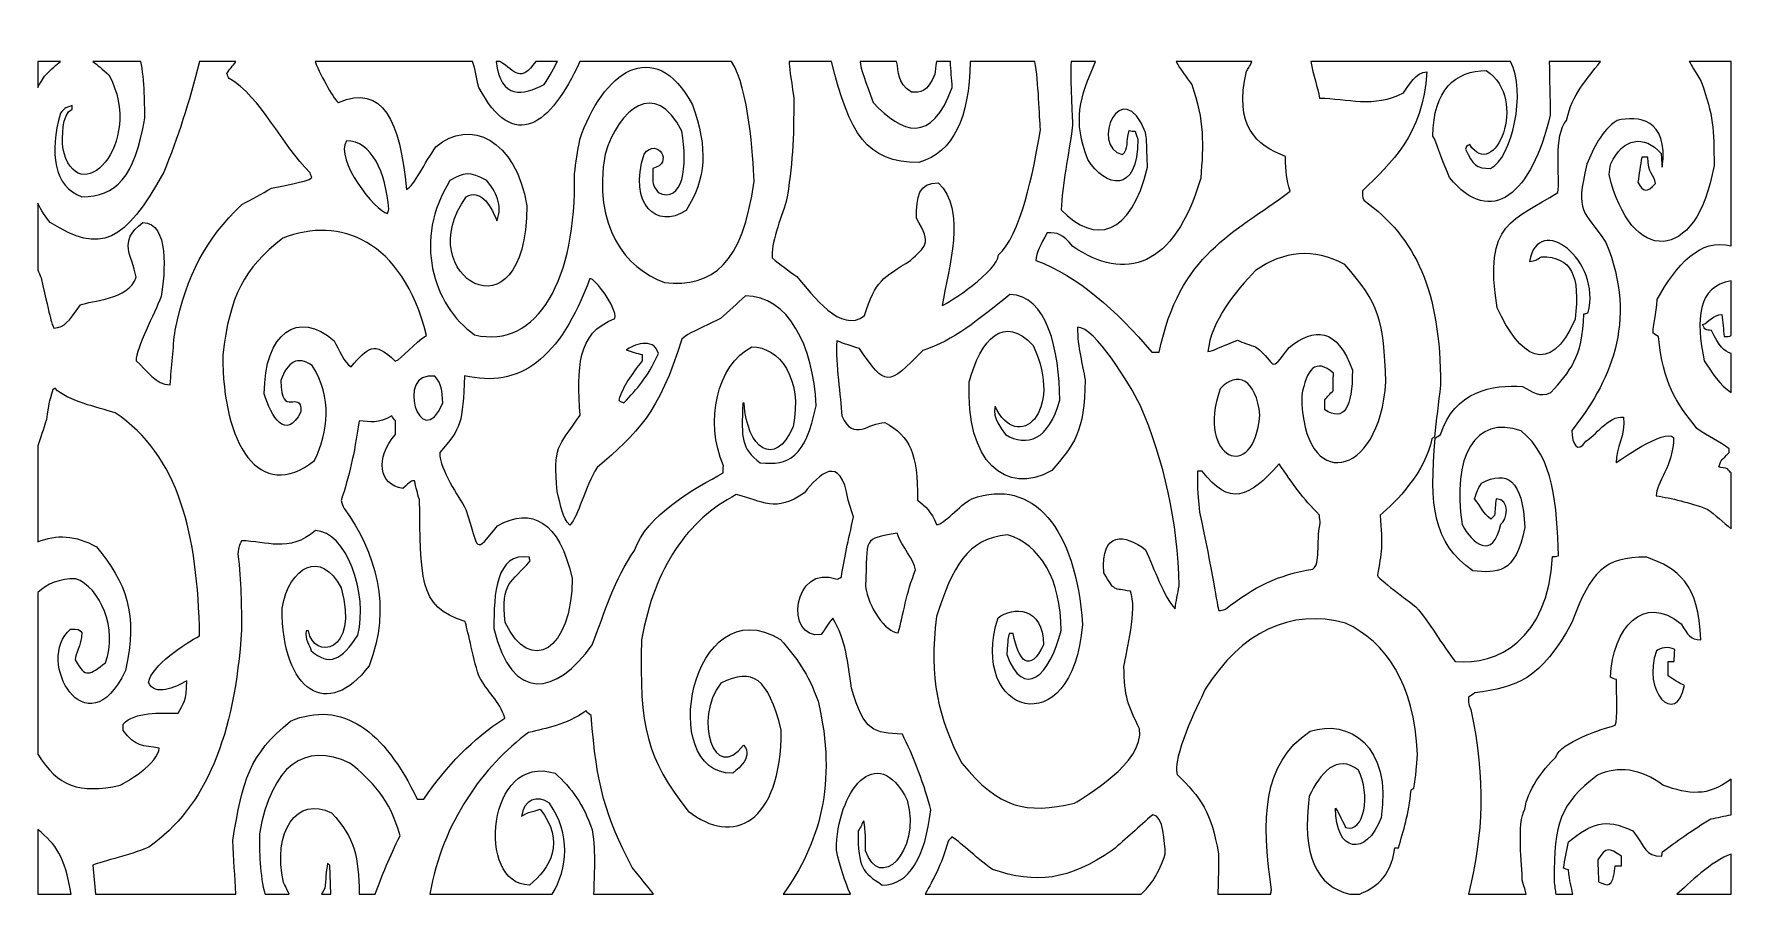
# Model space of a CAD drawing. Header units: millimetres. Extents: x -1205 to 1200, y -590 to 629.
import ezdxf

# ---------------------------------------------------------------- set-up
doc = ezdxf.new("R2010")
doc.units = ezdxf.units.MM
doc.header["$MEASUREMENT"] = 0
doc.layers.add('Layer 1', color=7, linetype='Continuous')

msp = doc.modelspace()

# ---------------------------------------------------------------- linework, layer by layer
at = {"layer": 'Layer 1', "color": 250, "lineweight": 20}
for points, knots in [([(-184.7216, 420.457), (-200.8033, 302.1353), (-243.1518, 269.7884), (-311.7673, 276.5982), (-366.9812, 297.0279), (-413.6181, 355.763), (-395.9282, 458.7625), (-376.094, 522.6052), (-325.1686, 566.8694), (-287.1086, 491.1095), (-278.5316, 441.7379), (-284.9644, 387.2588), (-320.8801, 404.2835), (-329.4571, 417.9033), (-328.3849, 412.7958), (-328.3849, 438.3328), (-297.8297, 445.1428), (-321.4162, 483.4483), (-340.7143, 458.7625), (-363.2287, 387.2588), (-322.4884, 351.5069), (-281.2119, 378.7464), (-252.8009, 423.8618), (-249.5846, 466.4236), (-272.099, 528.5639), (-326.2407, 629.0094), (-400.2167, 573.6793), (-431.8439, 479.1921), (-434.5242, 463.0187), (-437.2045, 446.8452), (-439.3488, 430.6717), (-435.5964, 282.5568), (-491.3463, 181.26), (-580.8679, 202.5409), (-640.3701, 245.1026), (-668.2451, 337.8872), (-615.7115, 421.3082), (-596.4135, 432.3742), (-587.8365, 434.928), (-563.7141, 421.3082), (-551.3847, 406.8372), (-540.1275, 385.5563), (-549.2405, 364.2755), (-559.9616, 390.6637), (-573.3631, 408.5397), (-592.6611, 398.3248), (-674.1418, 287.6644), (-506.892, 185.5162), (-506.892, 385.5563), (-521.9015, 479.1921), (-587.8365, 510.6878), (-635.5456, 468.9774), (-651.6275, 446.8452), (-666.637, 413.6471), (-677.3581, 408.5397), (-686.4712, 506.4316), (-710.5936, 558.357), (-773.8484, 531.9687), (-779.0068, 533.859), (-797.6731, 567.4617), (-807.025, 589.9734), (-807.025, 589.9734), (-583.6983, 589.9734), (-583.6983, 589.9734), (-579.9682, 579.5401), (-578.0558, 566.1629), (-574.9712, 553.2496), (-525.1202, 460.3564), (-473.34, 498.5465), (-431.5369, 589.9734), (-431.5369, 589.9734), (-216.5048, 589.9734), (-216.5048, 589.9734), (-191.9359, 551.0586), (-186.4949, 456.3595), (-184.7216, 420.457)], [0, 0, 0, 0, 0.04, 0.04, 0.04, 0.08, 0.08, 0.08, 0.12, 0.12, 0.12, 0.16, 0.16, 0.16, 0.2, 0.2, 0.2, 0.24, 0.24, 0.24, 0.28, 0.28, 0.28, 0.32, 0.32, 0.32, 0.36, 0.36, 0.36, 0.4, 0.4, 0.4, 0.44, 0.44, 0.44, 0.48, 0.48, 0.48, 0.52, 0.52, 0.52, 0.56, 0.56, 0.56, 0.6, 0.6, 0.6, 0.64, 0.64, 0.64, 0.68, 0.68, 0.68, 0.72, 0.72, 0.72, 0.76, 0.76, 0.76, 0.8, 0.8, 0.8, 0.84, 0.84, 0.84, 0.88, 0.88, 0.88, 0.92, 0.92, 0.92, 0.96, 0.96, 0.96, 1, 1, 1, 1]), ([(-811.3724, 425.5644), (-816.7329, 421.3082), (-816.7329, 421.3082), (-868.7305, 410.2421), (-882.668, 402.5811), (-896.6055, 394.9199), (-910.543, 387.2588), (-963.0766, 337.036), (-987.7351, 288.5156), (-1005.4251, 209.3507), (-1008.1054, 182.9624), (-1010.2495, 157.4253), (-1012.3937, 131.8884), (-1032.7639, 131.8884), (-1044.5572, 151.4668), (-1060.6389, 165.9377), (-1060.6389, 183.8137), (-1034.3721, 232.3341), (-1025.2591, 257.0199), (-1019.3626, 289.3668), (-1013.466, 361.7217), (-1050.99, 361.7217), (-1087.9778, 333.631), (-1065.4634, 315.7551), (-1060.6389, 284.2594), (-1070.8241, 251.9125), (-1124.4298, 251.0612), (-1139.4393, 245.1026), (-1158.2013, 219.5656), (-1160.3455, 214.4581), (-1176.9634, 211.9044), (-1180.7157, 219.5656), (-1180.7157, 219.5656), (-1195.1893, 283.4081), (-1196.741, 287.1042), (-1198.3636, 290.8126), (-1200.05, 294.517), (-1200.05, 294.517), (-1200.05, 389.2351), (-1200.05, 389.2351), (-1195.0529, 379.0705), (-1189.1188, 369.78), (-1182.3239, 361.7217), (-1110.4922, 316.6063), (-1076.7206, 332.7798), (-1021.5068, 433.2254), (-1000.9781, 481.7259), (-986.0615, 530.9701), (-970.6413, 589.9734), (-970.6413, 589.9734), (-919.0094, 589.9734), (-919.0094, 589.9734), (-924.0356, 583.6233), (-928.4218, 578.4865), (-931.9852, 572.828), (-930.9131, 570.2743), (-929.841, 567.7206), (-928.7689, 566.0181), (-883.2041, 539.6299), (-854.257, 471.5311), (-814.0526, 432.3742), (-813.5166, 429.8205), (-812.4445, 427.2668), (-811.3724, 425.5644)], [0, 0, 0, 0, 0.047619048, 0.047619048, 0.047619048, 0.095238095, 0.095238095, 0.095238095, 0.142857143, 0.142857143, 0.142857143, 0.19047619, 0.19047619, 0.19047619, 0.238095238, 0.238095238, 0.238095238, 0.285714286, 0.285714286, 0.285714286, 0.333333333, 0.333333333, 0.333333333, 0.380952381, 0.380952381, 0.380952381, 0.428571429, 0.428571429, 0.428571429, 0.476190476, 0.476190476, 0.476190476, 0.523809524, 0.523809524, 0.523809524, 0.571428571, 0.571428571, 0.571428571, 0.619047619, 0.619047619, 0.619047619, 0.666666667, 0.666666667, 0.666666667, 0.714285714, 0.714285714, 0.714285714, 0.761904762, 0.761904762, 0.761904762, 0.80952381, 0.80952381, 0.80952381, 0.857142857, 0.857142857, 0.857142857, 0.904761905, 0.904761905, 0.904761905, 0.952380952, 0.952380952, 0.952380952, 1, 1, 1, 1]), ([(-1167.6451, 589.9734), (-1173.6176, 585.3264), (-1180.4564, 579.0674), (-1188.7565, 571.1255), (-1192.9953, 565.3561), (-1196.7534, 559.2618), (-1200.05, 552.914), (-1200.05, 552.914), (-1200.05, 589.9734), (-1200.05, 589.9734), (-1200.05, 589.9734), (-1167.6451, 589.9734), (-1167.6451, 589.9734)], [0, 0, 0, 0, 0.25, 0.25, 0.25, 0.5, 0.5, 0.5, 0.75, 0.75, 0.75, 1, 1, 1, 1]), ([(-1053.9367, 589.9734), (-1048.3097, 566.5281), (-1048.3097, 521.8097), (-1048.3097, 509.8366), (-1062.2471, 424.7131), (-1089.586, 398.3248), (-1137.2951, 398.3248), (-1176.9634, 411.9447), (-1183.9321, 460.465), (-1167.8504, 516.6465), (-1162.4897, 523.4564), (-1162.4897, 523.4564), (-1151.2326, 527.7126), (-1151.2326, 526.0101), (-1151.2326, 524.3076), (-1151.2326, 522.6052), (-1166.7783, 514.9439), (-1164.634, 481.7459), (-1164.634, 468.1261), (-1144.7999, 373.6391), (-1046.1654, 472.3822), (-1099.2351, 571.1255), (-1108.2068, 578.9611), (-1115.5088, 585.2629), (-1121.8361, 589.9734), (-1121.8361, 589.9734), (-1053.9367, 589.9734), (-1053.9367, 589.9734)], [0, 0, 0, 0, 0.111111111, 0.111111111, 0.111111111, 0.222222222, 0.222222222, 0.222222222, 0.333333333, 0.333333333, 0.333333333, 0.444444444, 0.444444444, 0.444444444, 0.555555556, 0.555555556, 0.555555556, 0.666666667, 0.666666667, 0.666666667, 0.777777778, 0.777777778, 0.777777778, 0.888888889, 0.888888889, 0.888888889, 1, 1, 1, 1]), ([(-463.4927, 589.9734), (-467.2367, 583.2685), (-474.0409, 568.4607), (-482.2332, 557.5058), (-512.1968, 541.6456), (-543.7031, 535.6167), (-550.4732, 589.9734), (-550.4732, 589.9734), (-545.1297, 589.9734), (-545.1297, 589.9734), (-521.6177, 575.415), (-516.5275, 559.3326), (-494.057, 589.9734), (-494.057, 589.9734), (-463.4927, 589.9734), (-463.4927, 589.9734)], [0, 0, 0, 0, 0.2, 0.2, 0.2, 0.4, 0.4, 0.4, 0.6, 0.6, 0.6, 0.8, 0.8, 0.8, 1, 1, 1, 1]), ([(221.0734, 493.6632), (211.4245, 433.2254), (192.6625, 342.1433), (161.5712, 315.7551), (161.5712, 293.623), (90.8117, 246.805), (81.6987, 244.2513), (90.8117, 295.3255), (117.0785, 381.3001), (76.3382, 417.9033), (48.4632, 417.9033), (45.2469, 399.176), (45.2469, 367.6804), (68.8334, 330.2261), (56.504, 327.6724), (37.2059, 308.0939), (-1.9262, 283.4081), (-12.6475, 280.0032), (-28.1931, 229.7804), (-61.9646, 203.392), (-101.0968, 258.7224), (-124.1472, 285.1105), (-135.9405, 293.623), (-147.7337, 302.1353), (-158.9909, 311.4989), (-161.6712, 330.2261), (-146.6617, 367.6804), (-139.1569, 391.515), (-130.0438, 440.8866), (-128.4357, 480.8946), (-128.4357, 538.7786), (-133.1262, 570.8638), (-134.6595, 581.3529), (-135.1608, 589.9734), (-135.1608, 589.9734), (-74.9286, 589.9734), (-74.9286, 589.9734), (-49.6051, 487.1593), (-25.6881, 446.8452), (48.9992, 446.8452), (98.468, 462.2321), (119.7944, 509.2104), (121.7518, 589.9734), (121.7518, 589.9734), (213.2625, 589.9734), (213.2625, 589.9734), (218.4331, 561.2579), (219.7539, 511.1264), (221.0734, 493.6632)], [0, 0, 0, 0, 0.0625, 0.0625, 0.0625, 0.125, 0.125, 0.125, 0.1875, 0.1875, 0.1875, 0.25, 0.25, 0.25, 0.3125, 0.3125, 0.3125, 0.375, 0.375, 0.375, 0.4375, 0.4375, 0.4375, 0.5, 0.5, 0.5, 0.5625, 0.5625, 0.5625, 0.625, 0.625, 0.625, 0.6875, 0.6875, 0.6875, 0.75, 0.75, 0.75, 0.8125, 0.8125, 0.8125, 0.875, 0.875, 0.875, 0.9375, 0.9375, 0.9375, 1, 1, 1, 1]), ([(96.1723, 553.2496), (66.6891, 472.3822), (24.8766, 487.7045), (-15.8637, 531.9687), (-26.5045, 560.8347), (-33.7463, 578.9204), (-34.4564, 589.9734), (-34.4564, 589.9734), (17.2384, 589.9734), (17.2384, 589.9734), (20.9358, 574.1603), (17.3136, 560.8004), (38.2781, 546.4397), (51.1435, 546.4397), (60.7925, 545.5884), (71.5136, 571.9767), (71.8682, 575.918), (72.3992, 583.1175), (73.5903, 589.9734), (73.5903, 589.9734), (93.4881, 589.9734), (93.4881, 589.9734), (94.3829, 577.4024), (95.2775, 565.3259), (96.1723, 553.2496)], [0, 0, 0, 0, 0.125, 0.125, 0.125, 0.25, 0.25, 0.25, 0.375, 0.375, 0.375, 0.5, 0.5, 0.5, 0.625, 0.625, 0.625, 0.75, 0.75, 0.75, 0.875, 0.875, 0.875, 1, 1, 1, 1]), ([(574.8712, 405.986), (494.4626, 345.5483), (418.3425, 317.4575), (389.3954, 177.855), (385.6431, 177.855), (382.4268, 177.855), (379.2103, 177.855), (328.2849, 238.2927), (274.6793, 285.1105), (214.6409, 308.0939), (215.7129, 319.1599), (221.0734, 330.2261), (230.7226, 347.2507), (245.7321, 347.2507), (251.6289, 346.3995), (267.1745, 327.6724), (341.1503, 277.4495), (410.8377, 297.0279), (448.3618, 424.7131), (452.1141, 472.3822), (453.7223, 505.5805), (435.4964, 557.5058), (427.511, 568.3746), (419.5265, 578.3872), (413.4545, 589.9734), (413.4545, 589.9734), (520.6094, 589.9734), (520.6094, 589.9734), (518.0875, 583.2811), (514.9124, 578.9129), (513.2247, 576.233), (494.9987, 497.9193), (527.1621, 471.5311), (568.4386, 455.3576), (568.4386, 431.523), (570.0466, 423.8618), (574.8712, 405.986)], [0, 0, 0, 0, 0.083333333, 0.083333333, 0.083333333, 0.166666667, 0.166666667, 0.166666667, 0.25, 0.25, 0.25, 0.333333333, 0.333333333, 0.333333333, 0.416666667, 0.416666667, 0.416666667, 0.5, 0.5, 0.5, 0.583333333, 0.583333333, 0.583333333, 0.666666667, 0.666666667, 0.666666667, 0.75, 0.75, 0.75, 0.833333333, 0.833333333, 0.833333333, 0.916666667, 0.916666667, 0.916666667, 1, 1, 1, 1]), ([(372.7778, 440.0353), (349.7272, 342.1433), (297.7297, 330.2261), (250.5566, 379.5977), (251.6289, 414.4984), (261.2778, 457.0601), (266.6384, 499.6218), (266.6384, 511.7959), (262.9166, 562.121), (264.6136, 589.9734), (264.6136, 589.9734), (299.3314, 589.9734), (299.3314, 589.9734), (276.4785, 538.3867), (266.9233, 506.5755), (288.0807, 451.1015), (312.7393, 411.9447), (359.3763, 400.0273), (359.3763, 480.0435), (357.7681, 483.4483), (356.6959, 486.8533), (355.6238, 491.1095), (352.4076, 491.1095), (349.7272, 491.1095), (347.047, 491.9607), (341.6864, 475.7872), (347.047, 466.4236), (337.398, 457.9113), (289.6889, 469.8285), (336.8619, 574.5304), (370.0974, 489.407), (371.7055, 480.0435), (371.7055, 480.0435), (372.7778, 440.0353)], [0, 0, 0, 0, 0.090909091, 0.090909091, 0.090909091, 0.181818182, 0.181818182, 0.181818182, 0.272727273, 0.272727273, 0.272727273, 0.363636364, 0.363636364, 0.363636364, 0.454545455, 0.454545455, 0.454545455, 0.545454545, 0.545454545, 0.545454545, 0.636363636, 0.636363636, 0.636363636, 0.727272727, 0.727272727, 0.727272727, 0.818181818, 0.818181818, 0.818181818, 0.909090909, 0.909090909, 0.909090909, 1, 1, 1, 1]), ([(1014.9309, 589.9734), (993.5715, 561.5519), (975.5381, 545.4526), (966.7289, 506.4316), (947.967, 486.8533), (958.1521, 423.8618), (954.3996, 404.2835), (893.2891, 365.1267), (847.7243, 362.5729), (868.6305, 240.8464), (899.7217, 171.8964), (942.6064, 141.2519), (979.0582, 224.673), (986.027, 286.8132), (974.2337, 313.2014), (931.3492, 313.2014), (923.3083, 308.0939), (923.3083, 308.0939), (914.1953, 306.3915), (927.0607, 377.8953), (1017.1183, 308.0939), (997.2841, 234.0365), (995.1399, 233.1853), (992.9958, 232.3341), (991.3876, 232.3341), (989.2433, 168.4915), (971.5534, 151.4668), (944.7505, 120.8222), (927.5969, 113.1612), (919.0198, 121.6735), (904.5463, 129.3346), (862.1978, 132.7396), (807.5201, 122.5248), (788.2219, 61.2359), (785.5417, 59.5334), (782.8614, 57.831), (780.7171, 56.1285), (772.1403, -40.0611), (777.5008, -91.9863), (833.7868, -131.9944), (868.0944, -134.548), (893.8251, -138.8044), (907.7627, -70.7056), (904.5463, -1.7555), (882.568, 11.013), (846.1161, -7.7141), (840.2195, -17.929), (840.2195, -17.929), (836.4671, -29.8462), (845.5801, -40.9124), (848.2604, -50.2758), (859.5175, -58.7882), (861.1257, -57.0857), (862.7339, -55.3832), (864.8782, -53.6808), (865.4142, -46.0197), (865.9503, -38.3586), (867.0223, -29.8462), (887.9286, -29.8462), (882.568, -61.342), (873.455, -65.5982), (862.7339, -118.3747), (832.7147, -92.8376), (818.7772, -66.4494), (803.7675, 28.889), (837.0032, 90.1778), (902.4022, 66.3433), (949.0391, 29.7402), (952.7915, -39.2098), (955.4718, -110.7136), (952.2553, -111.5649), (949.5751, -111.5649), (946.8948, -111.5649), (940.4622, -230.7377), (868.6305, -265.6383), (809.1281, -260.5309), (790.3661, -236.6963), (772.6763, -205.2007), (753.3782, -183.0685), (700.3086, -142.2093), (700.3086, -142.2093), (698.7004, -137.9531), (704.597, -106.4574), (706.7413, -96.2425), (702.4528, -52.8295), (724.4312, -35.8049), (767.8518, 10.1617), (775.8926, 55.2772), (776.9648, 56.1285), (778.0369, 56.9797), (779.6451, 57.831), (782.3253, 81.6655), (785.0056, 106.3514), (788.2219, 131.0371), (788.2219, 264.681), (753.3782, 340.4409), (679.4024, 393.2174), (677.2581, 399.176), (677.2581, 399.176), (677.7941, 406.8372), (717.9984, 446.8452), (763.0272, 484.2996), (768.9238, 575.3817), (752.8422, 575.3817), (743.7291, 555.8033), (735.6883, 545.5884), (693.3398, 523.4564), (655.8157, 537.9273), (616.6836, 537.9273), (613.7929, 553.0096), (608.0399, 570.6179), (604.3244, 589.9734), (604.3244, 589.9734), (887.4646, 589.9734), (887.4646, 589.9734), (910.3167, 547.7815), (889.3539, 452.3126), (858.9814, 438.3328), (839.1473, 438.3328), (833.7868, 443.4404), (823.6017, 465.5724), (824.6739, 469.8285), (824.6739, 469.8285), (829.4984, 472.3822), (863.806, 417.9033), (914.7313, 536.2249), (853.0848, 577.0841), (809.6642, 577.0841), (777.5008, 549.8446), (777.5008, 484.2996), (782.8614, 474.9359), (786.6137, 458.7625), (801.0873, 425.5644), (860.0537, 352.3582), (917.9478, 403.4323), (943.6785, 514.0928), (943.2312, 538.9583), (942.7837, 564.4168), (942.3362, 589.9734), (942.3362, 589.9734), (1014.9309, 589.9734), (1014.9309, 589.9734)], [0, 0, 0, 0, 0.021276596, 0.021276596, 0.021276596, 0.042553191, 0.042553191, 0.042553191, 0.063829787, 0.063829787, 0.063829787, 0.085106383, 0.085106383, 0.085106383, 0.106382979, 0.106382979, 0.106382979, 0.127659574, 0.127659574, 0.127659574, 0.14893617, 0.14893617, 0.14893617, 0.170212766, 0.170212766, 0.170212766, 0.191489362, 0.191489362, 0.191489362, 0.212765957, 0.212765957, 0.212765957, 0.234042553, 0.234042553, 0.234042553, 0.255319149, 0.255319149, 0.255319149, 0.276595745, 0.276595745, 0.276595745, 0.29787234, 0.29787234, 0.29787234, 0.319148936, 0.319148936, 0.319148936, 0.340425532, 0.340425532, 0.340425532, 0.361702128, 0.361702128, 0.361702128, 0.382978723, 0.382978723, 0.382978723, 0.404255319, 0.404255319, 0.404255319, 0.425531915, 0.425531915, 0.425531915, 0.446808511, 0.446808511, 0.446808511, 0.468085106, 0.468085106, 0.468085106, 0.489361702, 0.489361702, 0.489361702, 0.510638298, 0.510638298, 0.510638298, 0.531914894, 0.531914894, 0.531914894, 0.553191489, 0.553191489, 0.553191489, 0.574468085, 0.574468085, 0.574468085, 0.595744681, 0.595744681, 0.595744681, 0.617021277, 0.617021277, 0.617021277, 0.638297872, 0.638297872, 0.638297872, 0.659574468, 0.659574468, 0.659574468, 0.680851064, 0.680851064, 0.680851064, 0.70212766, 0.70212766, 0.70212766, 0.723404255, 0.723404255, 0.723404255, 0.744680851, 0.744680851, 0.744680851, 0.765957447, 0.765957447, 0.765957447, 0.787234043, 0.787234043, 0.787234043, 0.808510638, 0.808510638, 0.808510638, 0.829787234, 0.829787234, 0.829787234, 0.85106383, 0.85106383, 0.85106383, 0.872340426, 0.872340426, 0.872340426, 0.893617021, 0.893617021, 0.893617021, 0.914893617, 0.914893617, 0.914893617, 0.936170213, 0.936170213, 0.936170213, 0.957446809, 0.957446809, 0.957446809, 0.978723404, 0.978723404, 0.978723404, 1, 1, 1, 1]), ([(1199.95, -72.4367), (1188.9334, -62.6162), (1177.8318, -52.6887), (1166.1421, -44.3172), (1139.8754, -34.9537), (1116.2889, -28.9951), (1093.7746, -25.5901), (1093.7746, -6.863), (1118.4332, 16.9716), (1118.4332, 56.9797), (1107.1759, 71.4507), (1036.9524, 21.2279), (1036.9524, 21.2279), (1036.9524, 43.3599), (1050.3538, 58.6822), (1047.6735, 85.9217), (1026.2313, 88.4754), (1006.3971, 57.831), (994.0679, 51.8723), (982.2746, 33.1451), (974.2337, 47.6161), (974.2337, 67.1945), (1026.2313, 131.8884), (1069.6519, 220.4168), (1022.4788, 333.631), (990.8515, 380.449), (978.5223, 373.6391), (995.6761, 444.2916), (1004.7889, 466.4236), (1016.0462, 491.9607), (1038.5606, 506.4316), (1067.5076, 513.2415), (1112.0004, 509.8366), (1102.3514, 440.0353), (1101.8153, 445.9941), (1101.2794, 452.8039), (1100.7432, 459.6138), (1076.6206, 486.8533), (1046.6015, 481.7459), (1029.4477, 445.1428), (1028.3755, 440.0353), (1027.8393, 434.928), (1027.3034, 429.8205), (1056.7866, 301.2841), (1151.6687, 301.2841), (1175.7911, 442.5891), (1175.7911, 494.5144), (1175.2552, 512.3903), (1157.5653, 561.762), (1148.3471, 576.8066), (1143.5337, 584.6628), (1140.6098, 589.9734), (1140.6098, 589.9734), (1199.95, 589.9734), (1199.95, 589.9734), (1199.95, 589.9734), (1199.95, 328.4628), (1199.95, 328.4628), (1156.859, 340.6051), (1121.8852, 301.4937), (1095.3826, 252.7638), (1094.3105, 231.4828), (1089.486, 216.1607), (1089.486, 205.0945), (1091.6303, 203.392), (1094.3105, 201.6896), (1096.9908, 199.9871), (1103.9596, 133.5909), (1121.1135, 108.0538), (1151.6687, 69.7482), (1167.7504, 57.831), (1183.296, 51.8723), (1197.2335, 40.8063), (1197.2335, 39.1037), (1197.2335, 37.4013), (1197.2335, 35.6988), (1186.5124, 23.7816), (1185.9762, 28.0377), (1182.7599, 15.2692), (1186.5124, 14.4179), (1190.8008, 13.5666), (1195.0893, 12.7155), (1196.7208, 10.1247), (1198.3397, 8.2394), (1199.95, 6.9124), (1199.95, 6.9124), (1199.95, -72.4367), (1199.95, -72.4367)], [0, 0, 0, 0, 0.034482759, 0.034482759, 0.034482759, 0.068965517, 0.068965517, 0.068965517, 0.103448276, 0.103448276, 0.103448276, 0.137931034, 0.137931034, 0.137931034, 0.172413793, 0.172413793, 0.172413793, 0.206896552, 0.206896552, 0.206896552, 0.24137931, 0.24137931, 0.24137931, 0.275862069, 0.275862069, 0.275862069, 0.310344828, 0.310344828, 0.310344828, 0.344827586, 0.344827586, 0.344827586, 0.379310345, 0.379310345, 0.379310345, 0.413793103, 0.413793103, 0.413793103, 0.448275862, 0.448275862, 0.448275862, 0.482758621, 0.482758621, 0.482758621, 0.517241379, 0.517241379, 0.517241379, 0.551724138, 0.551724138, 0.551724138, 0.586206897, 0.586206897, 0.586206897, 0.620689655, 0.620689655, 0.620689655, 0.655172414, 0.655172414, 0.655172414, 0.689655172, 0.689655172, 0.689655172, 0.724137931, 0.724137931, 0.724137931, 0.75862069, 0.75862069, 0.75862069, 0.793103448, 0.793103448, 0.793103448, 0.827586207, 0.827586207, 0.827586207, 0.862068966, 0.862068966, 0.862068966, 0.896551724, 0.896551724, 0.896551724, 0.931034483, 0.931034483, 0.931034483, 0.965517241, 0.965517241, 0.965517241, 1, 1, 1, 1]), ([(-702.5528, 380.449), (-703.0888, 377.8953), (-703.6249, 376.1927), (-704.1611, 374.4903), (-721.851, 377.8953), (-779.209, 451.1015), (-762.5913, 477.4897), (-726.6754, 477.4897), (-706.3053, 433.2254), (-702.5528, 380.449)], [0, 0, 0, 0, 0.333333333, 0.333333333, 0.333333333, 0.666666667, 0.666666667, 0.666666667, 1, 1, 1, 1]), ([(1092.7023, 417.052), (1081.4452, 403.4323), (1074.4764, 405.1348), (1068.0437, 418.7545), (1069.6519, 430.6717), (1071.2601, 442.5891), (1073.4044, 454.5064), (1076.0847, 454.5064), (1078.7649, 454.5064), (1081.9813, 454.5064), (1081.9813, 430.6717), (1091.0943, 429.8205), (1092.7023, 417.052)], [0, 0, 0, 0, 0.25, 0.25, 0.25, 0.5, 0.5, 0.5, 0.75, 0.75, 0.75, 1, 1, 1, 1]), ([(-648.9472, 201.6896), (-666.637, 191.4747), (-683.2547, 168.4915), (-693.4398, 165.0865), (-723.459, 195.731), (-732.572, 183.8137), (-755.6224, 157.4253), (-765.8075, 162.5328), (-773.3123, 182.1113), (-779.7451, 194.0285), (-830.6705, 239.144), (-878.9156, 205.0945), (-878.9156, 119.1198), (-869.2665, 86.7728), (-848.3604, 51.021), (-826.9182, 93.5827), (-826.9182, 128.4834), (-855.3291, 80.8143), (-855.3291, 137.847), (-846.2161, 164.2352), (-831.7425, 173.5989), (-810.8363, 159.1279), (-781.8893, 113.1612), (-788.3219, 65.4921), (-807.6201, 24.6328), (-885.8843, -37.5074), (-937.882, 48.4673), (-937.882, 173.5989), (-927.1607, 259.5736), (-908.3988, 295.3255), (-852.6488, 339.5896), (-772.2403, 371.0854), (-683.2547, 337.8872), (-648.9472, 201.6896)], [0, 0, 0, 0, 0.090909091, 0.090909091, 0.090909091, 0.181818182, 0.181818182, 0.181818182, 0.272727273, 0.272727273, 0.272727273, 0.363636364, 0.363636364, 0.363636364, 0.454545455, 0.454545455, 0.454545455, 0.545454545, 0.545454545, 0.545454545, 0.636363636, 0.636363636, 0.636363636, 0.727272727, 0.727272727, 0.727272727, 0.818181818, 0.818181818, 0.818181818, 0.909090909, 0.909090909, 0.909090909, 1, 1, 1, 1]), ([(710.4936, 136.1446), (702.9888, -2.6067), (591.489, -23.0364), (591.489, 116.5661), (597.9216, 153.1692), (610.7872, 171.0451), (636.5178, 148.0618), (635.9818, 139.5495), (635.9818, 131.0371), (635.9818, 123.376), (631.6933, 119.1198), (627.9409, 114.8637), (624.1885, 110.6075), (624.1885, 105.5001), (624.1885, 100.3927), (624.1885, 96.1365), (651.5275, 79.1118), (663.3205, 98.6902), (663.3205, 152.318), (641.8784, 213.607), (608.6429, 212.7557), (573.7991, 184.6649), (543.7799, 145.5082), (557.7174, 161.6816), (526.0901, 185.5162), (517.513, 188.0699), (508.9362, 191.4747), (500.3593, 194.8797), (469.2679, 182.9624), (468.1959, 180.4087), (458.5469, 178.7063), (462.2992, 221.268), (498.2151, 265.5322), (526.0901, 293.623), (565.7583, 321.7137), (608.1067, 325.9699), (652.5995, 302.1353), (700.8446, 247.6563), (708.3493, 222.1193), (710.4936, 136.1446)], [0, 0, 0, 0, 0.076923077, 0.076923077, 0.076923077, 0.153846154, 0.153846154, 0.153846154, 0.230769231, 0.230769231, 0.230769231, 0.307692308, 0.307692308, 0.307692308, 0.384615385, 0.384615385, 0.384615385, 0.461538462, 0.461538462, 0.461538462, 0.538461538, 0.538461538, 0.538461538, 0.615384615, 0.615384615, 0.615384615, 0.692307692, 0.692307692, 0.692307692, 0.769230769, 0.769230769, 0.769230769, 0.846153846, 0.846153846, 0.846153846, 0.923076923, 0.923076923, 0.923076923, 1, 1, 1, 1]), ([(-96.8083, 102.0952), (-112.3539, 28.0377), (-135.4044, 16.9716), (-176.1449, 21.2279), (-203.4836, 42.5087), (-202.4115, 54.426), (-200.8033, 105.5001), (-200.2673, 105.5001), (-199.7313, 105.5001), (-198.6592, 105.5001), (-195.4428, 42.5087), (-154.7025, 11.8642), (-129.5078, 72.302), (-115.0342, 141.2519), (-149.3419, 185.5162), (-187.938, 185.5162), (-237.2553, 159.9791), (-255.4812, 79.963), (-228.1423, 16.9716), (-228.6783, 13.5666), (-228.6783, 10.1617), (-228.6783, 6.7568), (-266.7384, -13.6728), (-338.57, -53.6808), (-354.1156, -103.0525), (-383.0628, -143.0605), (-397.0002, -193.2834), (-414.154, -236.6963), (-464.5435, -308.2), (-528.3343, -320.1173), (-553.529, -213.713), (-553.529, -164.3413), (-550.8487, -105.6062), (-503.1396, -112.416), (-503.1396, -114.1185), (-502.6034, -115.821), (-502.0674, -117.5234), (-528.3343, -149.8704), (-544.416, -146.4654), (-537.4472, -205.2007), (-502.0674, -280.1093), (-442.5652, -245.2086), (-442.5652, -142.2093), (-460.7911, -61.342), (-499.9231, -40.9124), (-548.1685, -68.1519), (-582.476, -109.8623), (-573.8991, -103.0525), (-593.1973, -45.1685), (-603.3823, -25.5901), (-630.1851, 10.1617), (-630.1851, 35.6988), (-599.6298, 70.5994), (-597.4856, 77.4093), (-595.3413, 144.6569), (-517.0771, 125.9297), (-459.7189, 167.6402), (-417.3705, 282.5568), (-410.4017, 282.5568), (-378.7743, 241.6976), (-381.9906, 225.5241), (-437.2045, 205.0945), (-435.0604, 154.8716), (-431.3079, 88.4754), (-464.0074, 41.6574), (-468.8319, 45.9136), (-464.0074, -19.6314), (-458.1108, -40.9124), (-457.0386, -56.2345), (-445.7815, -67.3006), (-433.4522, -54.5321), (-424.3391, -12.8215), (-407.1853, 14.4179), (-350.3633, 63.7896), (-319.272, 91.0291), (-287.1086, 196.5822), (-279.0678, 203.392), (-279.0678, 203.392), (-232.4308, 225.5241), (-220.6375, 235.739), (-208.8443, 246.805), (-197.051, 257.8711), (-137.0126, 257.8711), (-100.5607, 188.0699), (-96.8083, 102.0952)], [0, 0, 0, 0, 0.035714286, 0.035714286, 0.035714286, 0.071428571, 0.071428571, 0.071428571, 0.107142857, 0.107142857, 0.107142857, 0.142857143, 0.142857143, 0.142857143, 0.178571429, 0.178571429, 0.178571429, 0.214285714, 0.214285714, 0.214285714, 0.25, 0.25, 0.25, 0.285714286, 0.285714286, 0.285714286, 0.321428571, 0.321428571, 0.321428571, 0.357142857, 0.357142857, 0.357142857, 0.392857143, 0.392857143, 0.392857143, 0.428571429, 0.428571429, 0.428571429, 0.464285714, 0.464285714, 0.464285714, 0.5, 0.5, 0.5, 0.535714286, 0.535714286, 0.535714286, 0.571428571, 0.571428571, 0.571428571, 0.607142857, 0.607142857, 0.607142857, 0.642857143, 0.642857143, 0.642857143, 0.678571429, 0.678571429, 0.678571429, 0.714285714, 0.714285714, 0.714285714, 0.75, 0.75, 0.75, 0.785714286, 0.785714286, 0.785714286, 0.821428571, 0.821428571, 0.821428571, 0.857142857, 0.857142857, 0.857142857, 0.892857143, 0.892857143, 0.892857143, 0.928571429, 0.928571429, 0.928571429, 0.964285714, 0.964285714, 0.964285714, 1, 1, 1, 1]), ([(1199.95, 120.9342), (1184.8322, 130.3334), (1171.5932, 150.4719), (1161.8538, 165.9377), (1149.7027, 223.8238), (1152.6532, 271.786), (1199.95, 278.8648), (1199.95, 278.8648), (1199.95, 201.5806), (1199.95, 201.5806), (1197.288, 199.9876), (1195.4446, 199.9871), (1190.2647, 199.9871), (1189.1927, 210.202), (1188.1205, 220.4168), (1187.0485, 231.4828), (1174.7191, 231.4828), (1167.7504, 219.5656), (1159.7095, 217.0118), (1162.3897, 208.4994), (1164.534, 210.202), (1172.0388, 208.4994), (1183.7531, 186.7975), (1189.7404, 178.8976), (1199.95, 176.0391), (1199.95, 176.0391), (1199.95, 120.9342), (1199.95, 120.9342)], [0, 0, 0, 0, 0.111111111, 0.111111111, 0.111111111, 0.222222222, 0.222222222, 0.222222222, 0.333333333, 0.333333333, 0.333333333, 0.444444444, 0.444444444, 0.444444444, 0.555555556, 0.555555556, 0.555555556, 0.666666667, 0.666666667, 0.666666667, 0.777777778, 0.777777778, 0.777777778, 0.888888889, 0.888888889, 0.888888889, 1, 1, 1, 1]), ([(417.8066, -153.2753), (415.6623, -164.3413), (413.5181, -175.4075), (411.9099, -185.6222), (395.8282, -168.5975), (382.4268, -128.5895), (370.0974, -102.2013), (341.1503, -79.2179), (306.3066, -74.9618), (311.1311, -134.548), (327.2129, -162.6389), (323.4604, -155.829), (348.6551, -160.9364), (358.8402, -185.6222), (342.7585, -246.9111), (339.5422, -267.3408), (339.5422, -310.7537), (345.9748, -323.5223), (361.5204, -355.8691), (368.4892, -404.3895), (282.1841, -452.91), (269.3188, -461.4223), (200.1673, -476.7445), (163.1793, -469.0834), (109.5737, -404.3895), (76.3382, -340.547), (62.9368, -284.3655), (73.6579, -196.6883), (96.7083, -126.887), (117.0785, -86.0278), (174.4365, -80.9203), (220.0014, -93.6888), (250.5566, -144.763), (250.5566, -216.2668), (234.475, -280.9605), (196.951, -315.8611), (173.3644, -250.3161), (174.9726, -227.3328), (174.9726, -227.3328), (177.1169, -220.5229), (178.7251, -220.5229), (180.3331, -220.5229), (182.4774, -220.5229), (189.9822, -260.5309), (206.0639, -277.5556), (225.3619, -236.6963), (225.3619, -182.2174), (181.9414, -182.2174), (161.0352, -198.3907), (117.6145, -336.2908), (267.1745, -381.4062), (280.5759, -207.7543), (271.999, -72.408), (210.8884, 1.6494), (124.0472, -29.8462), (105.2852, -39.2098), (85.4512, -66.4494), (73.6579, -66.4494), (66.1531, -46.8709), (58.6483, -41.7635), (46.855, -31.5488), (46.855, 35.6988), (37.2059, 57.831), (0.7542, 78.2605), (-23.3685, 78.2605), (-42.6665, 50.1697), (-60.3565, 87.6241), (-61.4286, 115.7149), (-70.0054, 160.8303), (-67.3251, 194.0285), (-56.604, 189.7723), (-45.883, 186.3674), (-35.1617, 182.9624), (1.8262, 128.4834), (4.5065, 129.3346), (54.3598, 180.4087), (98.8525, 194.8797), (131.552, 222.9705), (177.6529, 259.5736), (230.1865, 259.5736), (248.4124, 180.4087), (248.4124, 109.7562), (232.8667, 52.7234), (202.3115, 43.3599), (171.7563, 61.2359), (166.3958, 69.7482), (152.4582, 83.368), (156.7468, 101.2439), (188.9102, 33.1451), (255.3812, 92.7315), (210.8884, 187.2186), (170.1481, 233.1853), (135.8405, 195.731), (120.2947, 136.1446), (114.3982, 22.9303), (172.2924, -26.4414), (237.1553, 10.1617), (268.2465, 45.9136), (284.3283, 64.6408), (284.3283, 138.6983), (281.1119, 160.8303), (273.6071, 183.8137), (273.6071, 213.607), (298.2658, 213.607), (347.5831, 132.7396), (362.5927, 102.9464), (396.3642, 24.6328), (416.1983, -63.0445), (417.8066, -153.2753)], [0, 0, 0, 0, 0.027777778, 0.027777778, 0.027777778, 0.055555556, 0.055555556, 0.055555556, 0.083333333, 0.083333333, 0.083333333, 0.111111111, 0.111111111, 0.111111111, 0.138888889, 0.138888889, 0.138888889, 0.166666667, 0.166666667, 0.166666667, 0.194444444, 0.194444444, 0.194444444, 0.222222222, 0.222222222, 0.222222222, 0.25, 0.25, 0.25, 0.277777778, 0.277777778, 0.277777778, 0.305555556, 0.305555556, 0.305555556, 0.333333333, 0.333333333, 0.333333333, 0.361111111, 0.361111111, 0.361111111, 0.388888889, 0.388888889, 0.388888889, 0.416666667, 0.416666667, 0.416666667, 0.444444444, 0.444444444, 0.444444444, 0.472222222, 0.472222222, 0.472222222, 0.5, 0.5, 0.5, 0.527777778, 0.527777778, 0.527777778, 0.555555556, 0.555555556, 0.555555556, 0.583333333, 0.583333333, 0.583333333, 0.611111111, 0.611111111, 0.611111111, 0.638888889, 0.638888889, 0.638888889, 0.666666667, 0.666666667, 0.666666667, 0.694444444, 0.694444444, 0.694444444, 0.722222222, 0.722222222, 0.722222222, 0.75, 0.75, 0.75, 0.777777778, 0.777777778, 0.777777778, 0.805555556, 0.805555556, 0.805555556, 0.833333333, 0.833333333, 0.833333333, 0.861111111, 0.861111111, 0.861111111, 0.888888889, 0.888888889, 0.888888889, 0.916666667, 0.916666667, 0.916666667, 0.944444444, 0.944444444, 0.944444444, 0.972222222, 0.972222222, 0.972222222, 1, 1, 1, 1]), ([(-320.3442, 176.1526), (-336.4257, 140.4007), (-350.3633, 126.7809), (-369.1253, 106.3514), (-371.8055, 107.2025), (-374.4858, 108.0538), (-376.6301, 109.7562), (-370.1974, 130.1858), (-358.9402, 145.5082), (-343.3946, 165.9377), (-343.3946, 168.4915), (-343.3946, 171.0451), (-343.3946, 174.4501), (-350.8994, 176.1526), (-358.4041, 178.7063), (-365.9089, 181.26), (-356.7959, 187.2186), (-327.8489, 200.8383), (-320.3442, 176.1526)], [0, 0, 0, 0, 0.166666667, 0.166666667, 0.166666667, 0.333333333, 0.333333333, 0.333333333, 0.5, 0.5, 0.5, 0.666666667, 0.666666667, 0.666666667, 0.833333333, 0.833333333, 0.833333333, 1, 1, 1, 1]), ([(-625.8967, 105.5001), (-657.524, 31.4427), (-694.512, 153.1692), (-637.1538, 143.8056), (-626.9687, 131.8884), (-626.9687, 125.0785), (-625.8967, 105.5001)], [0, 0, 0, 0, 0.5, 0.5, 0.5, 1, 1, 1, 1]), ([(531.9866, 88.4754), (524.4819, -8.5654), (441.3929, 25.484), (475.7007, 125.9297), (499.2872, 152.318), (527.6981, 139.5495), (531.9866, 88.4754)], [0, 0, 0, 0, 0.5, 0.5, 0.5, 1, 1, 1, 1]), ([(-970.5814, -223.9278), (-990.4156, -234.9938), (-1039.1967, -265.6383), (-1042.949, -290.3241), (-1033.8361, -309.9026), (-1006.4971, -297.9853), (-988.8074, -287.7703), (-988.8074, -317.5636), (-993.0958, -318.4149), (-1001.1366, -333.7371), (-1026.3313, -333.7371), (-1062.7832, -331.1834), (-1078.8649, -349.0593), (-1078.8649, -352.4643), (-1078.8649, -355.8691), (-1078.8649, -358.4228), (-1062.7832, -381.4062), (-1050.4538, -379.7038), (-1027.9393, -383.1087), (-1027.9393, -404.3895), (-1076.1847, -432.4803), (-1083.1533, -435.8852), (-1140.6809, -448.0228), (-1171.339, -438.1061), (-1200.05, -391.7468), (-1200.05, -391.7468), (-1200.05, -162.7484), (-1200.05, -162.7484), (-1186.7932, -150.1821), (-1169.037, -143.0605), (-1145.872, -143.0605), (-1112.1004, -154.9778), (-1085.8337, -214.5642), (-1104.0596, -262.2333), (-1126.038, -279.258), (-1132.4706, -285.2166), (-1146.9441, -257.9772), (-1146.4082, -248.6135), (-1138.9033, -240.1012), (-1137.2951, -218.8205), (-1142.1197, -214.5642), (-1142.1197, -214.5642), (-1153.3768, -214.5642), (-1205.3743, -258.8285), (-1130.3263, -389.0674), (-1075.6485, -273.2995), (-1057.4225, -192.4321), (-1074.5764, -148.168), (-1116.925, -97.945), (-1146.0426, -81.3824), (-1173.751, -79.9272), (-1200.05, -90.8554), (-1200.05, -90.8554), (-1200.05, 45.4237), (-1200.05, 45.4237), (-1196.0829, 56.1503), (-1192.0366, 68.2881), (-1187.6844, 82.5167), (-1184.4682, 105.5001), (-1184.4682, 105.5001), (-1178.5714, 125.0785), (-1177.4994, 125.0785), (-1176.4273, 125.9297), (-1175.3552, 126.7809), (-1157.6653, 108.0538), (-1115.3168, 100.3927), (-1090.122, 91.8803), (-1000.0645, 32.2939), (-973.2616, -80.0691), (-970.5814, -223.9278)], [0, 0, 0, 0, 0.043478261, 0.043478261, 0.043478261, 0.086956522, 0.086956522, 0.086956522, 0.130434783, 0.130434783, 0.130434783, 0.173913043, 0.173913043, 0.173913043, 0.217391304, 0.217391304, 0.217391304, 0.260869565, 0.260869565, 0.260869565, 0.304347826, 0.304347826, 0.304347826, 0.347826087, 0.347826087, 0.347826087, 0.391304348, 0.391304348, 0.391304348, 0.434782609, 0.434782609, 0.434782609, 0.47826087, 0.47826087, 0.47826087, 0.52173913, 0.52173913, 0.52173913, 0.565217391, 0.565217391, 0.565217391, 0.608695652, 0.608695652, 0.608695652, 0.652173913, 0.652173913, 0.652173913, 0.695652174, 0.695652174, 0.695652174, 0.739130435, 0.739130435, 0.739130435, 0.782608696, 0.782608696, 0.782608696, 0.826086957, 0.826086957, 0.826086957, 0.869565217, 0.869565217, 0.869565217, 0.913043478, 0.913043478, 0.913043478, 0.956521739, 0.956521739, 0.956521739, 1, 1, 1, 1]), ([(-537.9834, -340.547), (-584.0842, -370.3402), (-620, -407.7946), (-652.6995, -455.4637), (-655.9157, -455.4637), (-659.1323, -455.4637), (-662.3485, -455.4637), (-708.4493, -358.4228), (-768.4878, -314.1587), (-841.9276, -344.8031), (-900.3579, -393.3235), (-910.007, -428.2242), (-923.4083, -514.1988), (-922.0733, -539.6371), (-920.7385, -565.0753), (-919.0969, -590.0266), (-919.0969, -590.0266), (-1118.2349, -590.0266), (-1118.2349, -590.0266), (-1118.2349, -590.0266), (-1121.7495, -549.0995), (-1121.7495, -549.0995), (-1119.6052, -546.5458), (-1067.6076, -534.6285), (-1042.413, -523.5625), (-961.4684, -465.6785), (-920.728, -366.084), (-911.079, -215.4155), (-911.615, -181.3661), (-911.079, -148.168), (-916.4396, -108.1599), (-914.8313, -96.2425), (-914.8313, -96.2425), (-911.079, -89.4326), (-875.6993, -89.4326), (-844.6081, -107.3086), (-806.5478, -74.9618), (-763.1272, -74.9618), (-730.9638, -164.3413), (-746.5096, -223.0766), (-769.0238, -258.8285), (-787.2499, -267.3408), (-812.4445, -245.2086), (-815.1249, -236.6963), (-821.5574, -229.0352), (-819.4133, -217.1179), (-818.3411, -217.1179), (-817.2691, -217.1179), (-816.1969, -217.1179), (-809.7642, -258.8285), (-743.2932, -249.4648), (-770.096, -155.829), (-798.507, -101.35), (-842.9997, -125.1846), (-853.7209, -184.771), (-853.7209, -303.9439), (-788.3219, -343.952), (-730.4278, -266.4896), (-697.1922, -184.771), (-721.3148, -103.9037), (-765.8075, -43.466), (-767.4157, -40.0611), (-769.0238, -36.6561), (-770.096, -32.4), (-758.3027, 3.3519), (-751.8701, 30.5914), (-744.3653, 80.8143), (-728.8195, 79.963), (-717.5624, 75.7068), (-698.2643, 87.6241), (-696.6562, 85.0704), (-695.048, 82.5167), (-692.9037, 80.8143), (-692.9037, 74.0044), (-692.9037, 67.1945), (-692.9037, 61.2359), (-722.3869, 28.0377), (-716.4903, -10.2678), (-682.7187, -15.3753), (-670.9254, -4.3092), (-670.9254, -4.3092), (-666.101, -4.3092), (-663.9567, -13.6728), (-661.8125, -22.1852), (-659.1323, -30.6975), (-655.9157, -138.8044), (-662.8846, -183.9198), (-594.2693, -203.4981), (-591.053, -212.8617), (-584.0842, -251.1672), (-574.9712, -280.9605), (-563.178, -303.0927), (-545.4881, -316.7124), (-537.9834, -340.547)], [0, 0, 0, 0, 0.032258065, 0.032258065, 0.032258065, 0.064516129, 0.064516129, 0.064516129, 0.096774194, 0.096774194, 0.096774194, 0.129032258, 0.129032258, 0.129032258, 0.161290323, 0.161290323, 0.161290323, 0.193548387, 0.193548387, 0.193548387, 0.225806452, 0.225806452, 0.225806452, 0.258064516, 0.258064516, 0.258064516, 0.290322581, 0.290322581, 0.290322581, 0.322580645, 0.322580645, 0.322580645, 0.35483871, 0.35483871, 0.35483871, 0.387096774, 0.387096774, 0.387096774, 0.419354839, 0.419354839, 0.419354839, 0.451612903, 0.451612903, 0.451612903, 0.483870968, 0.483870968, 0.483870968, 0.516129032, 0.516129032, 0.516129032, 0.548387097, 0.548387097, 0.548387097, 0.580645161, 0.580645161, 0.580645161, 0.612903226, 0.612903226, 0.612903226, 0.64516129, 0.64516129, 0.64516129, 0.677419355, 0.677419355, 0.677419355, 0.709677419, 0.709677419, 0.709677419, 0.741935484, 0.741935484, 0.741935484, 0.774193548, 0.774193548, 0.774193548, 0.806451613, 0.806451613, 0.806451613, 0.838709677, 0.838709677, 0.838709677, 0.870967742, 0.870967742, 0.870967742, 0.903225806, 0.903225806, 0.903225806, 0.935483871, 0.935483871, 0.935483871, 0.967741935, 0.967741935, 0.967741935, 1, 1, 1, 1]), ([(65.617, -470.7859), (58.1122, -537.1822), (35.0617, -577.1902), (-2.9983, -577.1902), (-31.4094, -558.463), (-37.3059, -554.2068), (-37.3059, -500.5791), (-33.0176, -495.4717), (-31.9454, -489.5131), (-29.2651, -486.1081), (-26.5848, -500.5791), (-26.5848, -514.1988), (-26.5848, -528.6699), (-8.3589, -587.4051), (52.2155, -531.2235), (32.3814, -457.1662), (-10.5032, -371.1915), (-67.8611, -445.2489), (-67.8611, -527.8187), (-62.8006, -553.3878), (-56.1605, -571.4335), (-48.2801, -590.0266), (-48.2801, -590.0266), (-143.4072, -590.0266), (-143.4072, -590.0266), (-92.5959, -519.5598), (-65.9703, -432.6352), (-94.1281, -316.7124), (-107.5294, -277.5556), (-125.2193, -254.5723), (-147.1976, -229.0352), (-273.7071, -153.2753), (-324.0965, -418.8606), (-215.2769, -418.8606), (-215.2769, -418.8606), (-182.5774, -396.7284), (-199.7313, -378.8525), (-241.5438, -434.1828), (-271.0268, -342.2494), (-231.8947, -291.1754), (-186.3299, -269.0432), (-165.4236, -282.6629), (-146.1256, -357.5717), (-146.1256, -490.3643), (-214.7409, -522.7112), (-277.9956, -472.4883), (-337.498, -397.5797), (-347.147, -353.3154), (-344.4667, -229.8865), (-325.1686, -126.0357), (-279.6039, -60.4908), (-209.9163, -23.8877), (-172.3924, -33.2512), (-154.7025, -50.2758), (-113.4261, -21.3339), (-92.5199, 5.0543), (-62.5006, 35.6988), (-51.2435, -31.5488), (-49.0992, -40.0611), (-46.4189, -47.7222), (-43.7387, -55.3832), (-51.2435, -89.4326), (-57.1401, -114.1185), (-60.8925, -140.5068), (-63.0368, -142.2093), (-65.1809, -143.0605), (-66.7891, -143.9117), (-130.5798, -120.0772), (-141.8371, -230.7377), (-89.8395, -222.2254), (-83.4069, -214.5642), (-80.1905, -206.0518), (-73.2218, -199.242), (-53.9237, -229.8865), (-52.3155, -262.2333), (-46.4189, -297.9853), (-28.729, -360.9766), (-14.7915, -360.9766), (25.4128, -363.5303), (39.8861, -390.7698), (58.6483, -440.9926), (65.617, -470.7859)], [0, 0, 0, 0, 0.037037037, 0.037037037, 0.037037037, 0.074074074, 0.074074074, 0.074074074, 0.111111111, 0.111111111, 0.111111111, 0.148148148, 0.148148148, 0.148148148, 0.185185185, 0.185185185, 0.185185185, 0.222222222, 0.222222222, 0.222222222, 0.259259259, 0.259259259, 0.259259259, 0.296296296, 0.296296296, 0.296296296, 0.333333333, 0.333333333, 0.333333333, 0.37037037, 0.37037037, 0.37037037, 0.407407407, 0.407407407, 0.407407407, 0.444444444, 0.444444444, 0.444444444, 0.481481481, 0.481481481, 0.481481481, 0.518518519, 0.518518519, 0.518518519, 0.555555556, 0.555555556, 0.555555556, 0.592592593, 0.592592593, 0.592592593, 0.62962963, 0.62962963, 0.62962963, 0.666666667, 0.666666667, 0.666666667, 0.703703704, 0.703703704, 0.703703704, 0.740740741, 0.740740741, 0.740740741, 0.777777778, 0.777777778, 0.777777778, 0.814814815, 0.814814815, 0.814814815, 0.851851852, 0.851851852, 0.851851852, 0.888888889, 0.888888889, 0.888888889, 0.925925926, 0.925925926, 0.925925926, 0.962962963, 0.962962963, 0.962962963, 1, 1, 1, 1]), ([(617.7558, -64.7469), (611.3231, -91.9863), (618.8279, -122.6309), (607.0346, -129.4407), (558.7895, -137.1019), (522.8738, -154.9778), (483.2055, -186.4735), (479.9891, -187.3247), (476.7727, -188.176), (474.0925, -188.176), (471.9482, -184.771), (464.4435, -130.2919), (446.7536, -48.5734), (443.5372, -14.524), (443.5372, -14.524), (443.5372, 9.3105), (445.6815, 9.3105), (447.8257, 9.3105), (450.506, 9.3105), (488.566, -40.9124), (516.9771, -28.9951), (559.3256, 19.5254), (579.1597, -8.5654), (592.5611, -29.8462), (616.6836, -52.8295), (616.6836, -57.0857), (617.2197, -61.342), (617.7558, -64.7469)], [0, 0, 0, 0, 0.111111111, 0.111111111, 0.111111111, 0.222222222, 0.222222222, 0.222222222, 0.333333333, 0.333333333, 0.333333333, 0.444444444, 0.444444444, 0.444444444, 0.555555556, 0.555555556, 0.555555556, 0.666666667, 0.666666667, 0.666666667, 0.777777778, 0.777777778, 0.777777778, 0.888888889, 0.888888889, 0.888888889, 1, 1, 1, 1]), ([(44.1747, -130.2919), (30.7733, -163.4901), (27.0208, -194.1345), (19.516, -219.6716), (1.8262, -219.6716), (-23.3685, -182.2174), (-26.5848, -154.1266), (-24.4405, -82.6228), (-30.8733, -87.7302), (17.908, -78.3666), (24.8766, -98.7963), (42.0304, -115.821), (44.1747, -130.2919)], [0, 0, 0, 0, 0.25, 0.25, 0.25, 0.5, 0.5, 0.5, 0.75, 0.75, 0.75, 1, 1, 1, 1]), ([(1157.0292, -229.8865), (1141.4836, -229.0352), (1139.3393, -223.0766), (1129.1542, -206.9031), (1076.0847, -163.4901), (1032.1279, -212.8617), (1028.9116, -282.6629), (1031.5918, -284.3655), (1034.2721, -285.2166), (1037.4884, -286.0679), (1037.4884, -305.6463), (1039.6327, -342.2494), (1035.8803, -350.7618), (1017.6543, -355.8691), (958.1521, -374.5964), (951.7193, -395.8772), (932.4212, -414.6045), (910.979, -442.6951), (907.7627, -469.9346), (895.9694, -488.6619), (904.0102, -550.802), (904.0102, -570.3804), (906.8211, -579.9451), (908.579, -585.9271), (909.6505, -590.0266), (909.6505, -590.0266), (827.8985, -590.0266), (827.8985, -590.0266), (848.6428, -503.0258), (852.7164, -429.9422), (831.1064, -328.6296), (827.3541, -318.4149), (827.3541, -318.4149), (827.8902, -310.7537), (830.5705, -309.0513), (833.7868, -307.3488), (837.0032, -304.7951), (895.9694, -297.134), (930.2772, -286.0679), (974.2337, -205.2007), (1002.1087, -131.9944), (1019.2626, -112.416), (1080.373, -112.416), (1125.9378, -129.4407), (1153.813, -149.0191), (1157.0292, -229.8865)], [0, 0, 0, 0, 0.066666667, 0.066666667, 0.066666667, 0.133333333, 0.133333333, 0.133333333, 0.2, 0.2, 0.2, 0.266666667, 0.266666667, 0.266666667, 0.333333333, 0.333333333, 0.333333333, 0.4, 0.4, 0.4, 0.466666667, 0.466666667, 0.466666667, 0.533333333, 0.533333333, 0.533333333, 0.6, 0.6, 0.6, 0.666666667, 0.666666667, 0.666666667, 0.733333333, 0.733333333, 0.733333333, 0.8, 0.8, 0.8, 0.866666667, 0.866666667, 0.866666667, 0.933333333, 0.933333333, 0.933333333, 1, 1, 1, 1]), ([(755.5224, -391.6211), (752.3062, -430.7779), (752.3062, -430.7779), (750.1619, -440.1414), (748.5537, -440.9926), (747.4816, -441.8439), (746.4094, -442.6951), (743.7291, -477.5957), (735.1523, -499.7279), (728.7195, -524.4137), (726.5754, -524.4137), (724.9672, -524.4137), (723.359, -524.4137), (717.8638, -568.8381), (692.3506, -582.211), (673.717, -590.0266), (673.717, -590.0266), (659.778, -590.0266), (659.778, -590.0266), (612.938, -579.7284), (590.6718, -534.8526), (602.2101, -451.2076), (617.2197, -419.7118), (640.8062, -389.9185), (671.8976, -414.6045), (689.0514, -447.8026), (680.4745, -504.8353), (653.6716, -495.4717), (653.1355, -494.6204), (641.3424, -469.0834), (639.1981, -468.2322), (639.1981, -531.2235), (682.6187, -538.0334), (704.0611, -481.8519), (720.1427, -378.8525), (656.888, -341.3982), (603.2823, -359.2741), (534.1309, -406.092), (534.667, -484.4057), (548.6044, -584.0001), (548.243, -586.0089), (547.9425, -588.0178), (547.6823, -590.0266), (547.6823, -590.0266), (472.6834, -590.0266), (472.6834, -590.0266), (472.8429, -578.2993), (473.5565, -561.2806), (473.5565, -532.9261), (463.3714, -474.1908), (448.3618, -452.91), (415.1263, -420.5631), (407.6215, -396.7284), (442.4652, -325.2247), (454.7944, -299.6877), (505.7199, -218.8205), (575.4072, -184.771), (653.6716, -206.0518), (710.4936, -233.2914), (751.2339, -290.3241), (755.5224, -391.6211)], [0, 0, 0, 0, 0.05, 0.05, 0.05, 0.1, 0.1, 0.1, 0.15, 0.15, 0.15, 0.2, 0.2, 0.2, 0.25, 0.25, 0.25, 0.3, 0.3, 0.3, 0.35, 0.35, 0.35, 0.4, 0.4, 0.4, 0.45, 0.45, 0.45, 0.5, 0.5, 0.5, 0.55, 0.55, 0.55, 0.6, 0.6, 0.6, 0.65, 0.65, 0.65, 0.7, 0.7, 0.7, 0.75, 0.75, 0.75, 0.8, 0.8, 0.8, 0.85, 0.85, 0.85, 0.9, 0.9, 0.9, 0.95, 0.95, 0.95, 1, 1, 1, 1]), ([(1133.9788, -294.5803), (1121.6495, -354.1667), (1072.8682, -302.2414), (1094.3105, -245.2086), (1100.2071, -240.9525), (1110.3922, -238.3988), (1120.0412, -243.5062), (1119.5052, -249.4648), (1119.5052, -255.4235), (1119.5052, -260.5309), (1116.2889, -260.5309), (1113.6086, -260.5309), (1110.9284, -260.5309), (1110.9284, -267.3408), (1110.9284, -274.1506), (1110.9284, -280.9605), (1118.4332, -286.0679), (1125.9378, -290.3241), (1133.9788, -294.5803)], [0, 0, 0, 0, 0.166666667, 0.166666667, 0.166666667, 0.333333333, 0.333333333, 0.333333333, 0.5, 0.5, 0.5, 0.666666667, 0.666666667, 0.666666667, 0.833333333, 0.833333333, 0.833333333, 1, 1, 1, 1]), ([(-412.124, -590.0266), (-411.7663, -561.009), (-408.6617, -535.2173), (-414.154, -498.8767), (-426.4834, -463.1248), (-443.6372, -439.2902), (-466.6876, -418.8606), (-563.178, -388.2161), (-579.7957, -577.1902), (-503.1396, -577.1902), (-473.6565, -554.2068), (-451.678, -515.0501), (-488.1301, -469.9346), (-509.5722, -475.8933), (-509.5722, -475.8933), (-514.3968, -480.1495), (-511.7164, -456.3149), (-491.3463, -448.6539), (-474.7285, -461.4223), (-444.3537, -505.1342), (-448.8592, -553.5145), (-470.7522, -590.0266), (-470.7522, -590.0266), (-644.361, -590.0266), (-644.361, -590.0266), (-626.279, -487.6698), (-568.2326, -408.5283), (-504.2117, -360.9766), (-479.017, -355.018), (-452.2141, -350.7618), (-422.7311, -330.3322), (-420.5868, -332.8858), (-418.4425, -335.4396), (-415.7623, -337.1421), (-407.7215, -436.7365), (-395.9282, -478.447), (-357.3321, -552.5044), (-340.6056, -573.2551), (-332.0359, -583.8866), (-327.3327, -590.0266), (-327.3327, -590.0266), (-412.124, -590.0266), (-412.124, -590.0266)], [0, 0, 0, 0, 0.071428571, 0.071428571, 0.071428571, 0.142857143, 0.142857143, 0.142857143, 0.214285714, 0.214285714, 0.214285714, 0.285714286, 0.285714286, 0.285714286, 0.357142857, 0.357142857, 0.357142857, 0.428571429, 0.428571429, 0.428571429, 0.5, 0.5, 0.5, 0.571428571, 0.571428571, 0.571428571, 0.642857143, 0.642857143, 0.642857143, 0.714285714, 0.714285714, 0.714285714, 0.785714286, 0.785714286, 0.785714286, 0.857142857, 0.857142857, 0.857142857, 0.928571429, 0.928571429, 0.928571429, 1, 1, 1, 1]), ([(-686.4712, -507.389), (-701.0933, -536.9407), (-712.0527, -564.1661), (-721.7716, -590.0266), (-721.7716, -590.0266), (-744.4426, -590.0266), (-744.4426, -590.0266), (-745.0611, -537.465), (-750.1282, -510.8875), (-783.4974, -475.042), (-832.2787, -449.505), (-868.1944, -502.2816), (-851.5766, -573.7853), (-847.8926, -581.2309), (-845.3595, -586.3505), (-843.6176, -590.0266), (-843.6176, -590.0266), (-877.799, -590.0266), (-877.799, -590.0266), (-885.4055, -565.5233), (-885.8843, -526.6092), (-885.8843, -504.8353), (-868.1944, -406.9433), (-822.0936, -374.5964), (-757.7667, -404.3895), (-727.2115, -428.2242), (-700.4086, -455.4637), (-686.4712, -507.389)], [0, 0, 0, 0, 0.111111111, 0.111111111, 0.111111111, 0.222222222, 0.222222222, 0.222222222, 0.333333333, 0.333333333, 0.333333333, 0.444444444, 0.444444444, 0.444444444, 0.555555556, 0.555555556, 0.555555556, 0.666666667, 0.666666667, 0.666666667, 0.777777778, 0.777777778, 0.777777778, 0.888888889, 0.888888889, 0.888888889, 1, 1, 1, 1]), ([(1199.95, -477.5765), (1190.4072, -479.5692), (1180.9142, -481.5617), (1171.5028, -483.5544), (1146.3082, -498.0254), (1120.5773, -516.7526), (1102.8874, -530.3724), (1102.3514, -532.9261), (1101.8153, -534.6285), (1101.8153, -536.331), (1077.6927, -536.331), (1079.3009, -524.4137), (1060.5389, -500.5791), (1020.3346, -481.0006), (1002.6447, -490.3643), (969.4092, -515.9013), (966.7289, -528.6699), (964.5847, -541.4384), (962.4404, -553.3557), (964.5847, -554.2068), (966.7289, -555.0581), (969.4092, -555.9094), (971.2368, -571.5812), (973.5628, -580.5249), (975.7077, -590.0266), (975.7077, -590.0266), (951.5675, -590.0266), (951.5675, -590.0266), (950.7039, -585.1926), (949.9427, -578.81), (949.0391, -570.3804), (949.0391, -489.5131), (957.0799, -462.2736), (1010.6857, -421.4143), (1039.0967, -408.6458), (1071.7962, -411.1995), (1103.4236, -435.8852), (1140.6852, -448.7174), (1166.6694, -452.5865), (1199.95, -427.0077), (1199.95, -427.0077), (1199.95, -477.5765), (1199.95, -477.5765)], [0, 0, 0, 0, 0.071428571, 0.071428571, 0.071428571, 0.142857143, 0.142857143, 0.142857143, 0.214285714, 0.214285714, 0.214285714, 0.285714286, 0.285714286, 0.285714286, 0.357142857, 0.357142857, 0.357142857, 0.428571429, 0.428571429, 0.428571429, 0.5, 0.5, 0.5, 0.571428571, 0.571428571, 0.571428571, 0.642857143, 0.642857143, 0.642857143, 0.714285714, 0.714285714, 0.714285714, 0.785714286, 0.785714286, 0.785714286, 0.857142857, 0.857142857, 0.857142857, 0.928571429, 0.928571429, 0.928571429, 1, 1, 1, 1]), ([(397.9724, -532.9261), (389.0747, -561.1843), (377.1377, -578.5021), (363.7814, -590.0266), (363.7814, -590.0266), (57.8457, -590.0266), (57.8457, -590.0266), (69.0127, -569.3344), (80.7107, -549.9836), (90.2756, -515.0501), (91.8838, -513.3476), (93.492, -511.6451), (95.6363, -509.0914), (104.2132, -513.3476), (128.8718, -538.0334), (152.9942, -555.0581), (214.6409, -576.3391), (261.2778, -570.3804), (323.4604, -527.8187), (342.2225, -511.6451), (360.9845, -494.6204), (380.2825, -477.5957), (395.8282, -477.5957), (397.4364, -519.3063), (397.9724, -532.9261)], [0, 0, 0, 0, 0.125, 0.125, 0.125, 0.25, 0.25, 0.25, 0.375, 0.375, 0.375, 0.5, 0.5, 0.5, 0.625, 0.625, 0.625, 0.75, 0.75, 0.75, 0.875, 0.875, 0.875, 1, 1, 1, 1]), ([(-1200.05, -498.4167), (-1173.7323, -520.7962), (-1161.8566, -534.8829), (-1152.5862, -590.0266), (-1152.5862, -590.0266), (-1200.05, -590.0266), (-1200.05, -590.0266), (-1200.05, -590.0266), (-1200.05, -498.4167), (-1200.05, -498.4167)], [0, 0, 0, 0, 0.333333333, 0.333333333, 0.333333333, 0.666666667, 0.666666667, 0.666666667, 1, 1, 1, 1]), ([(1044.4572, -549.9507), (1041.241, -549.9507), (1038.5606, -549.9507), (1035.8803, -549.9507), (1031.5918, -584.8514), (1025.1591, -577.1902), (1012.2937, -572.9341), (1011.7578, -562.7193), (1011.2217, -552.5044), (1011.2217, -541.4384), (1023.015, -522.7112), (1026.7673, -524.4137), (1044.4572, -536.331), (1044.4572, -541.4384), (1044.4572, -545.6945), (1044.4572, -549.9507)], [0, 0, 0, 0, 0.2, 0.2, 0.2, 0.4, 0.4, 0.4, 0.6, 0.6, 0.6, 0.8, 0.8, 0.8, 1, 1, 1, 1]), ([(-797.6207, -590.0266), (-796.5043, -587.845), (-795.0513, -585.0762), (-793.1465, -581.4464), (-792.0743, -570.3804), (-791.0022, -558.463), (-789.3941, -546.5458), (-788.3219, -547.397), (-787.2499, -548.2482), (-786.1776, -549.0995), (-786.1776, -549.0995), (-784.6617, -590.0266), (-784.6617, -590.0266), (-784.6617, -590.0266), (-797.6207, -590.0266), (-797.6207, -590.0266)], [0, 0, 0, 0, 0.2, 0.2, 0.2, 0.4, 0.4, 0.4, 0.6, 0.6, 0.6, 0.8, 0.8, 0.8, 1, 1, 1, 1]), ([(1123.2658, -590.0266), (1138.9325, -576.4139), (1172.9094, -542.281), (1199.95, -533.6238), (1199.95, -533.6238), (1199.95, -590.0266), (1199.95, -590.0266), (1199.95, -590.0266), (1123.2658, -590.0266), (1123.2658, -590.0266)], [0, 0, 0, 0, 0.333333333, 0.333333333, 0.333333333, 0.666666667, 0.666666667, 0.666666667, 1, 1, 1, 1])]:
    msp.add_open_spline(points, degree=3, knots=knots, dxfattribs=at)

doc.saveas('drawing.dxf')
